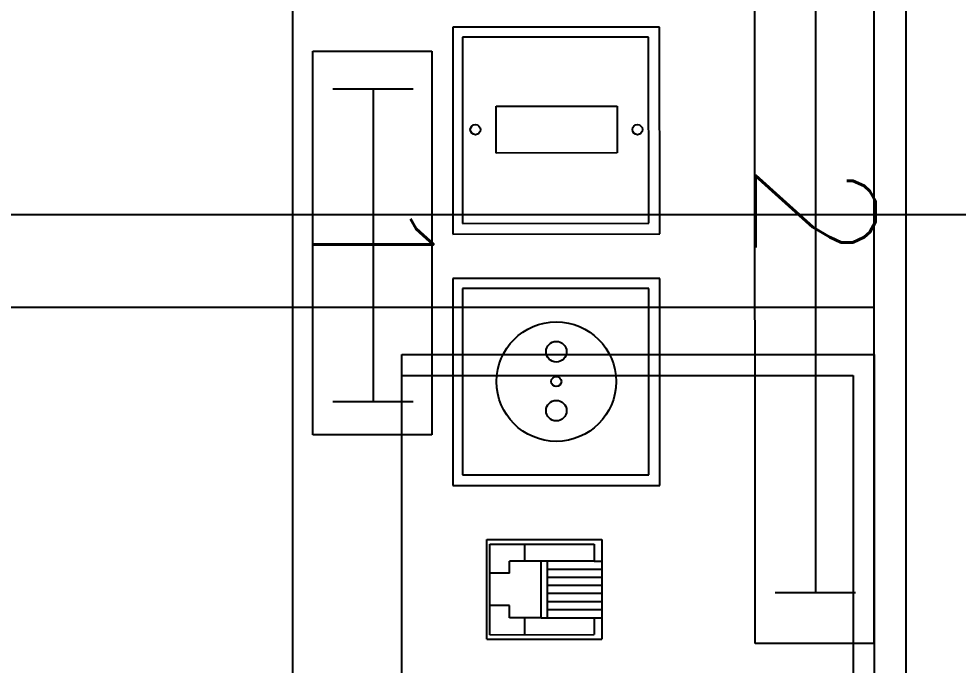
# Model space of a CAD drawing. Header units: inches. Extents: x 567429 to 582707, y 126347 to 133675.
# Drawn here: x 579686 to 579775.5, y 131608.3 to 131669.8 of the extents above; entities that cross this region are included whole.
import ezdxf

# ---------------------------------------------------------------- set-up
doc = ezdxf.new("R2010")
doc.units = ezdxf.units.IN
doc.header["$MEASUREMENT"] = 0
for name, color, linetype in [('BORD', 3, 'Continuous'), ('FIRE WIRE', 4, 'Continuous'), ('mobl', 11, 'Continuous'), ('wall kanaf', 4, 'Continuous')]:
    doc.layers.add(name, color=color, linetype=linetype)
doc.styles.add('ROMANS', font='romans.shx')

# ---------------------------------------------------------------- blocks, each defined once
blk = doc.blocks.new('BOARD2')
at = {"layer": 'BORD', "color": 4}
for p, q in [((-163.075, 0), (163.075, 0)), ((163.075, -61.626), (-163.075, -61.626))]:
    blk.add_line(p, q, dxfattribs=at)
at = {"layer": 'BORD'}
for p, q in [((-117.225, -3.204), (-40.076, -3.204)), ((-40.076, -3.204), (-40.076, -15.159)), ((-45.157, -5.066), (-45.157, -13.146)), ((-40.076, -15.159), (-117.225, -15.159)), ((-102.033, -24.743), (-102.033, -45.534)), ((-81.242, -24.743), (-102.033, -24.743)), ((-81.242, -45.534), (-81.242, -24.743)), ((-76.763, -24.743), (-76.763, -45.534)), ((-55.972, -24.743), (-76.763, -24.743)), ((-55.972, -45.534), (-55.972, -24.743)), ((-101.026, -25.849), (-101.026, -44.561)), ((-82.314, -25.849), (-101.026, -25.849)), ((-82.314, -44.561), (-82.314, -25.849)), ((-75.756, -25.849), (-75.756, -44.561)), ((-57.044, -25.849), (-75.756, -25.849)), ((-57.044, -44.561), (-57.044, -25.849)), ((-50.527, -30.562), (-40.502, -30.562)), ((-50.527, -42.124), (-50.527, -30.562)), ((-48.363, -31.328), (-48.363, -30.562)), ((-42.653, -31.328), (-42.653, -30.562)), ((-40.502, -42.124), (-40.502, -30.562)), ((-50.067, -41.818), (-50.067, -31.328)), ((-50.067, -31.328), (-48.363, -31.328)), ((-48.363, -31.328), (-48.363, -39.862)), ((-42.653, -31.328), (-40.962, -31.328)), ((-42.651, -36.67), (-42.653, -31.328)), ((-40.962, -41.818), (-40.962, -31.328)), ((-48.363, -36.062), (-42.651, -36.062)), ((-42.651, -36.67), (-48.363, -36.67)), ((-42.651, -36.67), (-42.651, -39.862)), ((-48.363, -38.321), (-50.067, -38.321)), ((-40.962, -38.322), (-42.651, -38.322)), ((-47.146, -39.862), (-48.363, -39.862)), ((-47.146, -39.863), (-47.146, -41.818)), ((-42.651, -39.862), (-43.883, -39.862)), ((-43.883, -39.862), (-43.883, -41.818)), ((-40.502, -42.124), (-50.527, -42.124)), ((-40.962, -41.818), (-50.067, -41.818)), ((-101.026, -44.561), (-82.314, -44.561)), ((-75.756, -44.561), (-57.044, -44.561)), ((-102.033, -45.534), (-81.242, -45.534)), ((-76.763, -45.534), (-55.972, -45.534)), ((-99.632, -59.619), (-99.632, -47.664)), ((-99.632, -47.664), (-61.057, -47.664)), ((-61.057, -47.664), (-61.057, -59.619)), ((-95.807, -49.526), (-95.807, -57.606)), ((-64.383, -49.526), (-64.383, -57.606)), ((-61.057, -59.619), (-99.632, -59.619))]:
    blk.add_line(p, q, dxfattribs=at)
at = {"layer": 'BORD', "color": 3}
for p, q in [((-113.401, -9.08), (-45.157, -9.08)), ((-95.807, -53.54), (-64.383, -53.54))]:
    blk.add_line(p, q, dxfattribs=at)
at = {"layer": 'BORD', "color": 30}
for p, q in [((-94.095, -41.193), (-94.095, -29.011)), ((-94.095, -29.011), (-89.387, -29.011)), ((-89.387, -29.011), (-89.387, -41.193)), ((-47.552, -36.062), (-47.552, -30.562)), ((-46.742, -36.062), (-46.742, -30.562)), ((-45.932, -36.062), (-45.932, -30.562)), ((-45.122, -36.062), (-45.122, -30.562)), ((-44.312, -36.062), (-44.312, -30.562)), ((-43.502, -36.062), (-43.502, -30.562)), ((-89.387, -41.193), (-94.095, -41.193))]:
    blk.add_line(p, q, dxfattribs=at)
for centre, radius in [((-91.736, -26.98), 0.509), ((-66.405, -35.138), 6.007), ((-66.405, -35.138), 0.509), ((-91.736, -43.271), 0.509)]:
    blk.add_circle(centre, radius, dxfattribs=at)
at = {"layer": 'BORD', "color": 2}
for centre in [(-69.406, -35.138), (-63.484, -35.138)]:
    blk.add_circle(centre, 1.036, dxfattribs=at)
at = {"layer": 'BORD', "color": 2, "style": 'ROMANS'}
for s, p in [('2', (-88.66, -15.096)), ('1', (-85.883, -59.556))]:
    blk.add_text(s, height=12.058, dxfattribs=at).set_placement(p)

msp = doc.modelspace()

# ---------------------------------------------------------------- linework, layer by layer
at = {"layer": 'FIRE WIRE'}
msp.add_line((579930.286, 131651.182), (579438.155, 131651.182), dxfattribs=at)
at = {"layer": 'mobl', "color": 15}
for p, q in [((579767.486, 131642.375), (579767.486, 131732.375)), ((579567.486, 131642.375), (579767.486, 131642.375)), ((579722.486, 131637.875), (579767.486, 131637.875)), ((579722.486, 131592.875), (579722.486, 131637.875)), ((579767.486, 131637.875), (579767.486, 131592.875)), ((579722.486, 131635.875), (579765.486, 131635.875)), ((579765.486, 131635.875), (579765.486, 131594.875))]:
    msp.add_line(p, q, dxfattribs=at)
at = {"layer": 'wall kanaf', "color": 15, "lineweight": 20, "ltscale": 0.1}
msp.add_line((579770.486, 131797.789), (579770.486, 131345.289), dxfattribs=at)

# ---------------------------------------------------------------- block references
at = {"layer": 'BORD', "ltscale": 5, "xscale": 0.947301618010808, "yscale": 0.947301618010808, "zscale": 0.947301618010808, "rotation": 270.0091431634974}
msp.add_blockref('BOARD2', (579770.511, 131572.385), dxfattribs=at)

doc.saveas('drawing.dxf')
